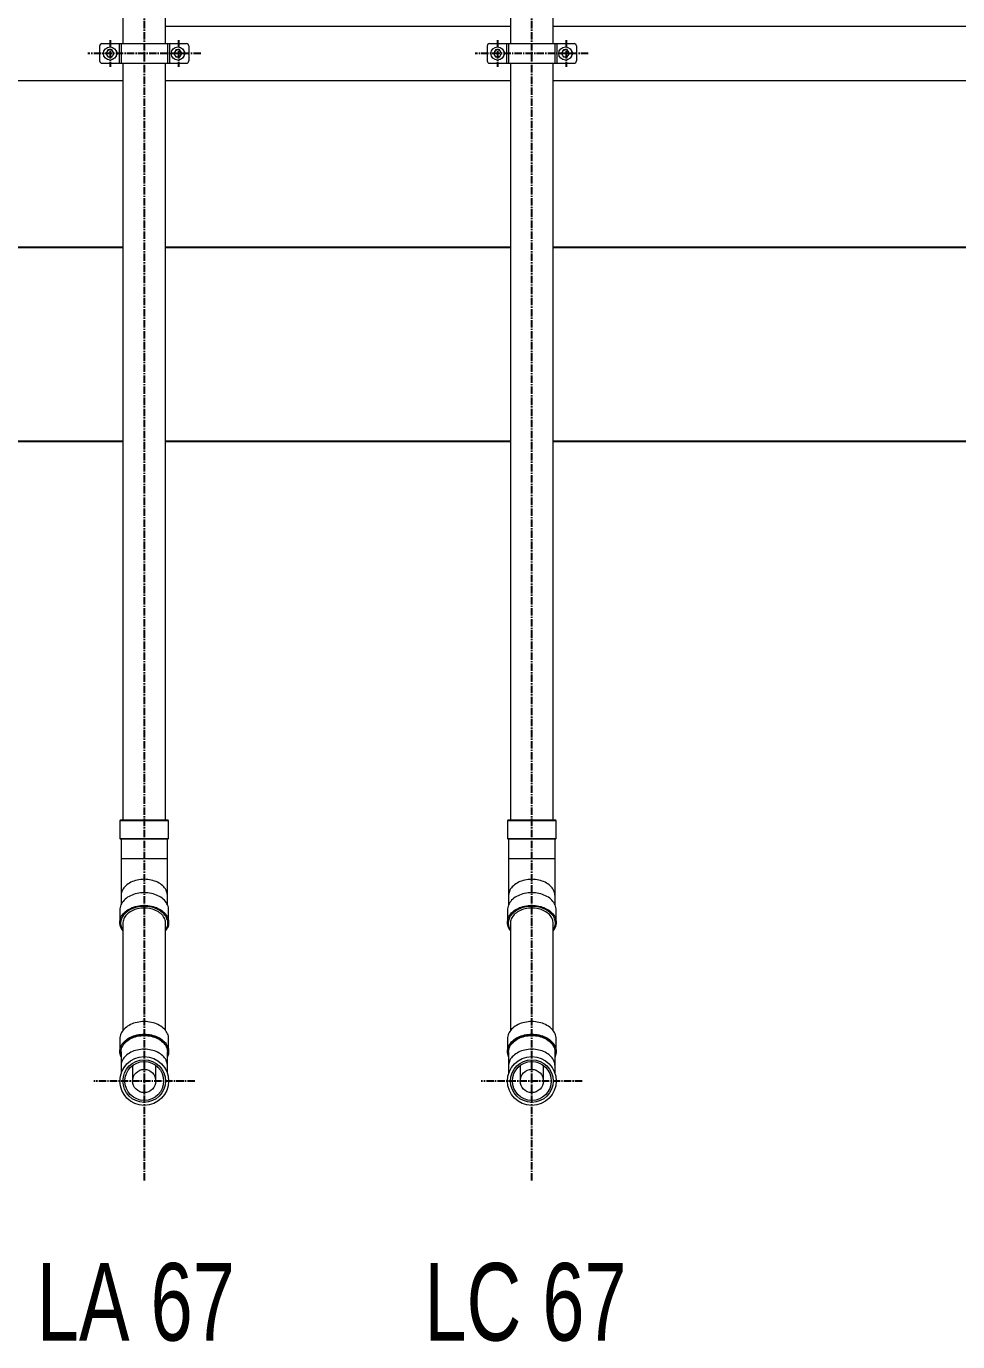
# Model space of a CAD drawing. Header units: millimetres. Extents: x 1587714 to 3094800, y -694377 to -413614.
# Drawn here: x 2026697 to 2029101, y -561553 to -558160 of the extents above; entities that cross this region are included whole.
import ezdxf

# ---------------------------------------------------------------- set-up
doc = ezdxf.new("R2010")
doc.units = ezdxf.units.MM
doc.linetypes.add('CENTER2', pattern=[28.575, 19.05, -3.175, 3.175, -3.175])
for name, color, linetype in [('0_EJES', 1, 'CENTER2'), ('Layer2', 2, 'Continuous'), ('M0_EQUIPOS', 7, 'Continuous'), ('M2_PLBULONES', 2, 'Continuous'), ('Textos catenaria', 7, 'Continuous')]:
    doc.layers.add(name, color=color, linetype=linetype)
doc.styles.add('ROMANS', font='arial.ttf', dxfattribs={"width": 0.7})

msp = doc.modelspace()

# ---------------------------------------------------------------- linework, layer by layer
at = {"color": 6, "linetype": 'Continuous', "ltscale": 0.05}
for p, q in [((2025292.082, -558729.8222), (2026947.0822, -558729.8222)), ((2027056.6802, -558729.8222), (2027946.6801, -558729.8222)), ((2028056.6802, -558729.8222), (2030026.6801, -558729.8222))]:
    msp.add_line(p, q, dxfattribs=at)
at = {"layer": '0_EJES'}
for p, q in [((2027002.082, -561136.8825), (2027002.082, -551102.9118)), ((2028002.082, -561136.8825), (2028002.082, -551102.9118)), ((2026913.3541, -558195.4299), (2026913.3541, -558264.2143)), ((2027090.0061, -558195.4299), (2027090.0061, -558264.2143)), ((2027913.3541, -558195.4299), (2027913.3541, -558264.2143)), ((2028090.0061, -558195.4299), (2028090.0061, -558264.2143)), ((2027147.4554, -558229.8221), (2026855.9049, -558229.8221)), ((2028147.4554, -558229.8221), (2027855.9049, -558229.8221)), ((2027132.0734, -560880.2283), (2026871.2868, -560880.2283)), ((2028132.0734, -560880.2283), (2027871.2868, -560880.2283))]:
    msp.add_line(p, q, dxfattribs=at)
at = {"layer": 'Layer2', "color": 3, "linetype": 'Continuous'}
for p, q in [((2025292.082, -559229.8222), (2026947.0822, -559229.8222)), ((2027056.6802, -559229.8222), (2027946.6801, -559229.8222)), ((2028056.6802, -559229.8222), (2030026.6801, -559229.8222))]:
    msp.add_line(p, q, dxfattribs=at)
at = {"layer": 'M0_EQUIPOS', "color": 7, "linetype": 'Continuous', "lineweight": 15}
for p, q in [((2026946.6801, -556255.2222), (2026946.6801, -558204.4223)), ((2027056.6802, -558204.4223), (2027056.6802, -556255.2222)), ((2027946.6801, -556255.2222), (2027946.6801, -558204.4223)), ((2028056.6802, -558204.4223), (2028056.6802, -556255.2222)), ((2026946.6801, -558255.2222), (2026946.6801, -560206.8223)), ((2027056.6802, -560206.8223), (2027056.6802, -558255.2222)), ((2027946.6801, -558255.2222), (2027946.6801, -560206.8223)), ((2028056.6802, -560206.8223), (2028056.6802, -558255.2222)), ((2026940.7801, -560206.8223), (2026938.7803, -560208.8221)), ((2026938.7803, -560208.8221), (2026938.7803, -560254.8221)), ((2027001.6799, -560208.8221), (2026938.7803, -560208.8221)), ((2026940.7801, -560206.8223), (2027001.6799, -560206.8223)), ((2027001.6799, -560206.8223), (2027062.5801, -560206.8223)), ((2027064.5799, -560208.8221), (2027001.6799, -560208.8221)), ((2027064.5799, -560208.8221), (2027062.5801, -560206.8223)), ((2027064.5799, -560254.8221), (2027064.5799, -560208.8221)), ((2027940.7801, -560206.8223), (2027938.7803, -560208.8221)), ((2028001.6799, -560208.8221), (2027938.7803, -560208.8221)), ((2027938.7803, -560208.8221), (2027938.7803, -560254.8221)), ((2027940.7801, -560206.8223), (2028001.6799, -560206.8223)), ((2028001.6799, -560206.8223), (2028062.5801, -560206.8223)), ((2028064.5799, -560208.8221), (2028001.6799, -560208.8221)), ((2028064.5799, -560208.8221), (2028062.5801, -560206.8223)), ((2028064.5799, -560254.8221), (2028064.5799, -560208.8221)), ((2026938.7803, -560254.8221), (2026940.7801, -560256.822)), ((2026938.7803, -560254.8221), (2027064.5799, -560254.8221)), ((2027062.5801, -560256.822), (2026940.7801, -560256.822)), ((2026941.7801, -560256.822), (2026941.7801, -560306.8222)), ((2027061.5802, -560306.8222), (2027061.5802, -560256.822)), ((2027062.5801, -560256.822), (2027064.5799, -560254.8221)), ((2027938.7803, -560254.8221), (2028064.5799, -560254.8221)), ((2027938.7803, -560254.8221), (2027940.7801, -560256.822)), ((2028062.5801, -560256.822), (2027940.7801, -560256.822)), ((2027941.7801, -560256.822), (2027941.7801, -560306.8222)), ((2028061.5802, -560306.8222), (2028061.5802, -560256.822)), ((2028062.5801, -560256.822), (2028064.5799, -560254.8221)), ((2026941.7801, -560306.8222), (2026941.7801, -560402.2816)), ((2027001.6799, -560306.8222), (2026941.7801, -560306.8222)), ((2027061.5802, -560306.8222), (2027001.6799, -560306.8222)), ((2027061.5802, -560402.2816), (2027061.5802, -560306.8222)), ((2028001.6799, -560306.8222), (2027941.7801, -560306.8222)), ((2027941.7801, -560306.8222), (2027941.7801, -560402.2816)), ((2028061.5802, -560306.8222), (2028001.6799, -560306.8222)), ((2028061.5802, -560402.2816), (2028061.5802, -560306.8222)), ((2026941.7801, -560402.2816), (2026941.7801, -560425.4793)), ((2027061.5802, -560425.4793), (2027061.5802, -560402.2816)), ((2027941.7801, -560402.2816), (2027941.7801, -560425.4793)), ((2028061.5802, -560425.4793), (2028061.5802, -560402.2816)), ((2026938.7803, -560439.051), (2026938.7803, -560471.578)), ((2027064.5799, -560471.578), (2027064.5799, -560439.051)), ((2027938.7803, -560439.051), (2027938.7803, -560471.578)), ((2028064.5799, -560471.578), (2028064.5799, -560439.051)), ((2026946.6801, -560472.9923), (2026946.6801, -560749.811)), ((2027056.6802, -560749.811), (2027056.6802, -560472.9923)), ((2027946.6801, -560472.9923), (2027946.6801, -560749.811)), ((2028056.6802, -560749.811), (2028056.6802, -560472.9923)), ((2026938.7803, -560771.3913), (2026938.7803, -560803.9182)), ((2027064.5799, -560803.9182), (2027064.5799, -560771.3913)), ((2027938.7803, -560771.3913), (2027938.7803, -560803.9182)), ((2028064.5799, -560803.9182), (2028064.5799, -560771.3913)), ((2026941.7801, -560805.3325), (2026941.7801, -560840.6876)), ((2027061.5802, -560840.6876), (2027061.5802, -560805.3325)), ((2027941.7801, -560805.3325), (2027941.7801, -560840.6876)), ((2028061.5802, -560840.6876), (2028061.5802, -560805.3325)), ((2026941.7801, -560840.6876), (2026941.7801, -560861.0347)), ((2027061.5802, -560861.0347), (2027061.5802, -560840.6876)), ((2027941.7801, -560840.6876), (2027941.7801, -560861.0347)), ((2028061.5802, -560861.0347), (2028061.5802, -560840.6876))]:
    msp.add_line(p, q, dxfattribs=at)
at = {"layer": 'M0_EQUIPOS', "linetype": 'Continuous', "lineweight": 15}
for p, q in [((2027056.6802, -558159.8224), (2027947.9078, -558159.8224)), ((2028057.9079, -558159.8224), (2030026.6801, -558159.8224)), ((2026886.6801, -558210.4221), (2026886.6801, -558249.2221)), ((2026892.6802, -558204.4221), (2026936.6803, -558204.4221)), ((2026936.6803, -558204.4221), (2026941.9203, -558204.4221)), ((2026936.6803, -558204.4221), (2026936.6803, -558255.2222)), ((2026941.9203, -558204.4221), (2027061.44, -558204.4221)), ((2026941.9203, -558204.4221), (2026941.9203, -558255.2222)), ((2027061.44, -558204.4221), (2027066.6799, -558204.4221)), ((2027061.44, -558204.4221), (2027061.44, -558255.2222)), ((2027066.6799, -558204.4221), (2027110.6801, -558204.4221)), ((2027066.6799, -558204.4221), (2027066.6799, -558255.2222)), ((2027116.6801, -558210.4221), (2027116.6801, -558249.2221)), ((2027886.6801, -558210.4221), (2027886.6801, -558249.2221)), ((2027892.6802, -558204.4221), (2027936.6803, -558204.4221)), ((2027936.6803, -558204.4221), (2027936.6803, -558255.2222)), ((2027936.6803, -558204.4221), (2027941.9203, -558204.4221)), ((2027941.9203, -558204.4221), (2027941.9203, -558255.2222)), ((2027941.9203, -558204.4221), (2028061.44, -558204.4221)), ((2028061.44, -558204.4221), (2028061.44, -558255.2222)), ((2028061.44, -558204.4221), (2028066.6799, -558204.4221)), ((2028066.6799, -558204.4221), (2028066.6799, -558255.2222)), ((2028066.6799, -558204.4221), (2028110.6801, -558204.4221)), ((2028116.6801, -558210.4221), (2028116.6801, -558249.2221)), ((2026892.6802, -558255.2222), (2026936.6803, -558255.2222)), ((2026936.6803, -558255.2222), (2026941.9203, -558255.2222)), ((2026941.9203, -558255.2222), (2027061.44, -558255.2222)), ((2027061.44, -558255.2222), (2027066.6799, -558255.2222)), ((2027066.6799, -558255.2222), (2027110.6801, -558255.2222)), ((2027892.6802, -558255.2222), (2027936.6803, -558255.2222)), ((2027936.6803, -558255.2222), (2027941.9203, -558255.2222)), ((2027941.9203, -558255.2222), (2028061.44, -558255.2222)), ((2028061.44, -558255.2222), (2028066.6799, -558255.2222)), ((2028066.6799, -558255.2222), (2028110.6801, -558255.2222)), ((2024922.0821, -558299.822), (2026947.0822, -558299.822)), ((2027056.6802, -558299.8223), (2027947.9078, -558299.8223)), ((2028057.9079, -558299.8223), (2030026.6801, -558299.8223)), ((2026971.6801, -560840.6914), (2026971.6921, -560840.0944)), ((2026971.6801, -560840.1035), (2026971.6801, -560840.6914)), ((2027031.6682, -560840.0944), (2027031.6801, -560840.6914)), ((2027031.6801, -560840.6914), (2027031.6801, -560840.1035)), ((2027971.6801, -560840.6914), (2027971.6921, -560840.0944)), ((2027971.6801, -560840.1035), (2027971.6801, -560840.6914)), ((2028031.6682, -560840.0944), (2028031.6801, -560840.6914)), ((2028031.6801, -560840.6914), (2028031.6801, -560840.1035))]:
    msp.add_line(p, q, dxfattribs=at)
at = {"layer": 'M0_EQUIPOS', "color": 180, "linetype": 'Continuous', "lineweight": 15}
for p, q in [((2026971.6801, -560840.6914), (2026971.6801, -560880.2322)), ((2027031.6801, -560880.2322), (2027031.6801, -560840.6914)), ((2027971.6801, -560840.6914), (2027971.6801, -560880.2322)), ((2028031.6801, -560880.2322), (2028031.6801, -560840.6914))]:
    msp.add_line(p, q, dxfattribs=at)
at = {"layer": 'M0_EQUIPOS', "color": 7, "linetype": 'Continuous', "lineweight": 15, "flags": 128}
for points in [[(2027001.6799, -560359.9256), (2026997.0946, -560360.0501), (2026992.5365, -560360.422), (2026988.0318, -560361.04), (2026983.6073, -560361.8997), (2026979.2886, -560362.9964), (2026975.1015, -560364.324), (2026971.0703, -560365.8737), (2026967.2184, -560367.6375), (2026963.5691, -560369.6045), (2026960.1435, -560371.7636), (2026956.9616, -560374.101), (2026954.0419, -560376.6044), (2026951.4022, -560379.2585), (2026949.0571, -560382.0475), (2026947.021, -560384.9553), (2026945.3058, -560387.9646), (2026943.9215, -560391.0578), (2026942.8758, -560394.2174), (2026942.1754, -560397.4241), (2026941.8239, -560400.6594), (2026941.7801, -560402.2816)], [(2027061.5802, -560402.2816), (2027061.5363, -560400.6594), (2027061.1849, -560397.4241), (2027060.4844, -560394.2174), (2027059.4387, -560391.0578), (2027058.0544, -560387.9646), (2027056.3392, -560384.9553), (2027054.3032, -560382.0475), (2027051.9581, -560379.2585), (2027049.3183, -560376.6044), (2027046.3986, -560374.101), (2027043.2167, -560371.7636), (2027039.7911, -560369.6045), (2027036.1419, -560367.6375), (2027032.29, -560365.8737), (2027028.2588, -560364.324), (2027024.0717, -560362.9964), (2027019.753, -560361.8997), (2027015.3284, -560361.04), (2027010.8237, -560360.422), (2027006.2656, -560360.0501), (2027001.6799, -560359.9256)], [(2028001.6799, -560359.9256), (2027997.0946, -560360.0501), (2027992.5365, -560360.422), (2027988.0318, -560361.04), (2027983.6073, -560361.8997), (2027979.2886, -560362.9964), (2027975.1015, -560364.324), (2027971.0703, -560365.8737), (2027967.2184, -560367.6375), (2027963.5691, -560369.6045), (2027960.1435, -560371.7636), (2027956.9616, -560374.101), (2027954.0419, -560376.6044), (2027951.4022, -560379.2585), (2027949.0571, -560382.0475), (2027947.021, -560384.9553), (2027945.3058, -560387.9646), (2027943.9215, -560391.0578), (2027942.8758, -560394.2174), (2027942.1754, -560397.4241), (2027941.8239, -560400.6594), (2027941.7801, -560402.2816)], [(2028061.5802, -560402.2816), (2028061.5363, -560400.6594), (2028061.1849, -560397.4241), (2028060.4844, -560394.2174), (2028059.4387, -560391.0578), (2028058.0544, -560387.9646), (2028056.3392, -560384.9553), (2028054.3032, -560382.0475), (2028051.9581, -560379.2585), (2028049.3183, -560376.6044), (2028046.3986, -560374.101), (2028043.2167, -560371.7636), (2028039.7911, -560369.6045), (2028036.1419, -560367.6375), (2028032.29, -560365.8737), (2028028.2588, -560364.324), (2028024.0717, -560362.9964), (2028019.753, -560361.8997), (2028015.3284, -560361.04), (2028010.8237, -560360.422), (2028006.2656, -560360.0501), (2028001.6799, -560359.9256)], [(2027001.6799, -560394.574), (2026996.9797, -560394.6985), (2026992.3053, -560395.0709), (2026987.6838, -560395.6894), (2026983.14, -560396.55), (2026978.7001, -560397.6487), (2026974.3886, -560398.9786), (2026970.2301, -560400.5331), (2026966.2471, -560402.3026), (2026962.4624, -560404.2777), (2026958.8971, -560406.4473), (2026955.5712, -560408.799), (2026952.5027, -560411.3201), (2026949.7099, -560413.9961), (2026947.207, -560416.8128), (2026945.0092, -560419.7534), (2026943.1281, -560422.8018), (2026941.5746, -560425.9413), (2026940.3572, -560429.1543), (2026939.4827, -560432.422), (2026938.9558, -560435.7275), (2026938.7803, -560439.051)], [(2027064.5799, -560439.051), (2027064.404, -560435.7275), (2027063.8776, -560432.422), (2027063.003, -560429.1543), (2027061.7857, -560425.9413), (2027060.2321, -560422.8018), (2027058.351, -560419.7534), (2027056.1533, -560416.8128), (2027053.6504, -560413.9961), (2027050.8575, -560411.3201), (2027047.7891, -560408.799), (2027044.4631, -560406.4473), (2027040.8978, -560404.2777), (2027037.1132, -560402.3026), (2027033.1302, -560400.5331), (2027028.9712, -560398.9786), (2027024.6601, -560397.6487), (2027020.2203, -560396.55), (2027015.6765, -560395.6894), (2027011.055, -560395.0709), (2027006.3805, -560394.6985), (2027001.6799, -560394.574)], [(2028001.6799, -560394.574), (2027996.9797, -560394.6985), (2027992.3053, -560395.0709), (2027987.6838, -560395.6894), (2027983.14, -560396.55), (2027978.7001, -560397.6487), (2027974.3886, -560398.9786), (2027970.2301, -560400.5331), (2027966.2471, -560402.3026), (2027962.4624, -560404.2777), (2027958.8971, -560406.4473), (2027955.5712, -560408.799), (2027952.5027, -560411.3201), (2027949.7099, -560413.9961), (2027947.207, -560416.8128), (2027945.0092, -560419.7534), (2027943.1281, -560422.8018), (2027941.5746, -560425.9413), (2027940.3572, -560429.1543), (2027939.4827, -560432.422), (2027938.9558, -560435.7275), (2027938.7803, -560439.051)], [(2028064.5799, -560439.051), (2028064.404, -560435.7275), (2028063.8776, -560432.422), (2028063.003, -560429.1543), (2028061.7857, -560425.9413), (2028060.2321, -560422.8018), (2028058.351, -560419.7534), (2028056.1533, -560416.8128), (2028053.6504, -560413.9961), (2028050.8575, -560411.3201), (2028047.7891, -560408.799), (2028044.4631, -560406.4473), (2028040.8978, -560404.2777), (2028037.1132, -560402.3026), (2028033.1302, -560400.5331), (2028028.9712, -560398.9786), (2028024.6601, -560397.6487), (2028020.2203, -560396.55), (2028015.6765, -560395.6894), (2028011.055, -560395.0709), (2028006.3805, -560394.6985), (2028001.6799, -560394.574)], [(2026946.6801, -560493.1582), (2026945.0092, -560490.8761), (2026943.1281, -560487.8272), (2026941.5746, -560484.6877), (2026940.3572, -560481.4752), (2026939.4827, -560478.207), (2026938.9558, -560474.9015), (2026938.7803, -560471.578), (2026938.9558, -560468.2544), (2026939.4827, -560464.949), (2026940.3572, -560461.6808), (2026941.5746, -560458.4683), (2026943.1281, -560455.3288), (2026945.0092, -560452.2804), (2026947.207, -560449.3397), (2026949.7099, -560446.5231), (2026952.5027, -560443.847), (2026955.5712, -560441.326), (2026958.8971, -560438.9742), (2026962.4624, -560436.8046), (2026966.2471, -560434.8296), (2026970.2301, -560433.0596), (2026974.3886, -560431.5055), (2026978.7001, -560430.1756), (2026983.14, -560429.077), (2026987.6838, -560428.2163), (2026992.3053, -560427.5979), (2026996.9797, -560427.2255), (2027001.6799, -560427.101)], [(2027001.6799, -560429.9296), (2026997.0183, -560430.056), (2026992.3839, -560430.4341), (2026987.8039, -560431.0621), (2026983.3054, -560431.9361), (2026978.9147, -560433.0515), (2026974.6575, -560434.4009), (2026970.5591, -560435.9768), (2026966.6433, -560437.7698), (2026962.933, -560439.7696), (2026959.4502, -560441.9645), (2026956.2149, -560444.3415), (2026953.2466, -560446.8864), (2026950.5629, -560449.5848), (2026948.1788, -560452.4201), (2026946.1088, -560455.3765), (2026944.3645, -560458.4364), (2026942.9569, -560461.5816), (2026941.894, -560464.7935), (2026941.1821, -560468.0537), (2026940.825, -560471.3429), (2026940.825, -560474.6417), (2026941.1821, -560477.9309), (2026941.894, -560481.191), (2026942.9569, -560484.403), (2026944.3645, -560487.5482), (2026946.1088, -560490.6081), (2026946.6801, -560491.4831)], [(2027001.6799, -560434.1014), (2026997.2544, -560434.2273), (2026992.8574, -560434.605), (2026988.5177, -560435.2316), (2026984.2634, -560436.1027), (2026980.1221, -560437.2133), (2026976.1205, -560438.5561), (2026972.2843, -560440.122), (2026968.6394, -560441.9011), (2026965.2085, -560443.8819), (2026962.0142, -560446.0515), (2026959.0769, -560448.3961), (2026956.4161, -560450.8995), (2026954.0486, -560453.5469), (2026951.9901, -560456.3202), (2026950.2544, -560459.2012), (2026948.8516, -560462.1719), (2026947.7916, -560465.2132), (2026947.0811, -560468.3045), (2026946.7249, -560471.4264), (2026946.6801, -560472.9923)], [(2027001.6799, -560427.101), (2027006.3805, -560427.2255), (2027011.055, -560427.5979), (2027015.6765, -560428.2163), (2027020.2203, -560429.077), (2027024.6601, -560430.1756), (2027028.9712, -560431.5055), (2027033.1302, -560433.0596), (2027037.1132, -560434.8296), (2027040.8978, -560436.8046), (2027044.4631, -560438.9742), (2027047.7891, -560441.326), (2027050.8575, -560443.847), (2027053.6504, -560446.5231), (2027056.1533, -560449.3397), (2027058.351, -560452.2804), (2027060.2321, -560455.3288), (2027061.7857, -560458.4683), (2027063.003, -560461.6808), (2027063.8776, -560464.949), (2027064.404, -560468.2544), (2027064.5799, -560471.578), (2027064.404, -560474.9015), (2027063.8776, -560478.207), (2027063.003, -560481.4752), (2027061.7857, -560484.6877), (2027060.2321, -560487.8272), (2027058.351, -560490.8761), (2027056.6802, -560493.1582)], [(2027056.6802, -560491.4831), (2027057.2514, -560490.6081), (2027058.9957, -560487.5482), (2027060.4033, -560484.403), (2027061.4662, -560481.191), (2027062.1781, -560477.9309), (2027062.5353, -560474.6417), (2027062.5353, -560471.3429), (2027062.1781, -560468.0537), (2027061.4662, -560464.7935), (2027060.4033, -560461.5816), (2027058.9957, -560458.4364), (2027057.2514, -560455.3765), (2027055.1815, -560452.4201), (2027052.7973, -560449.5848), (2027050.1137, -560446.8864), (2027047.1453, -560444.3415), (2027043.91, -560441.9645), (2027040.4272, -560439.7696), (2027036.7169, -560437.7698), (2027032.8011, -560435.9768), (2027028.7027, -560434.4009), (2027024.4455, -560433.0515), (2027020.0548, -560431.9361), (2027015.5563, -560431.0621), (2027010.9763, -560430.4341), (2027006.3419, -560430.056), (2027001.6799, -560429.9296)], [(2027056.6802, -560472.9923), (2027056.6354, -560471.4264), (2027056.2792, -560468.3045), (2027055.5687, -560465.2132), (2027054.5087, -560462.1719), (2027053.1058, -560459.2012), (2027051.3696, -560456.3202), (2027049.3116, -560453.5469), (2027046.9441, -560450.8995), (2027044.2834, -560448.3961), (2027041.3461, -560446.0515), (2027038.1517, -560443.8819), (2027034.7209, -560441.9011), (2027031.0759, -560440.122), (2027027.2398, -560438.5561), (2027023.2382, -560437.2133), (2027019.0968, -560436.1027), (2027014.8425, -560435.2316), (2027010.5028, -560434.605), (2027006.1059, -560434.2273), (2027001.6799, -560434.1014)], [(2027946.6801, -560493.1582), (2027945.0092, -560490.8761), (2027943.1281, -560487.8272), (2027941.5746, -560484.6877), (2027940.3572, -560481.4752), (2027939.4827, -560478.207), (2027938.9558, -560474.9015), (2027938.7803, -560471.578), (2027938.9558, -560468.2544), (2027939.4827, -560464.949), (2027940.3572, -560461.6808), (2027941.5746, -560458.4683), (2027943.1281, -560455.3288), (2027945.0092, -560452.2804), (2027947.207, -560449.3397), (2027949.7099, -560446.5231), (2027952.5027, -560443.847), (2027955.5712, -560441.326), (2027958.8971, -560438.9742), (2027962.4624, -560436.8046), (2027966.2471, -560434.8296), (2027970.2301, -560433.0596), (2027974.3886, -560431.5055), (2027978.7001, -560430.1756), (2027983.14, -560429.077), (2027987.6838, -560428.2163), (2027992.3053, -560427.5979), (2027996.9797, -560427.2255), (2028001.6799, -560427.101)], [(2028001.6799, -560429.9296), (2027997.0183, -560430.056), (2027992.3839, -560430.4341), (2027987.8039, -560431.0621), (2027983.3054, -560431.9361), (2027978.9147, -560433.0515), (2027974.6575, -560434.4009), (2027970.5591, -560435.9768), (2027966.6433, -560437.7698), (2027962.933, -560439.7696), (2027959.4502, -560441.9645), (2027956.2149, -560444.3415), (2027953.2466, -560446.8864), (2027950.5629, -560449.5848), (2027948.1788, -560452.4201), (2027946.1088, -560455.3765), (2027944.3645, -560458.4364), (2027942.9569, -560461.5816), (2027941.894, -560464.7935), (2027941.1821, -560468.0537), (2027940.825, -560471.3429), (2027940.825, -560474.6417), (2027941.1821, -560477.9309), (2027941.894, -560481.191), (2027942.9569, -560484.403), (2027944.3645, -560487.5482), (2027946.1088, -560490.6081), (2027946.6801, -560491.4831)], [(2028001.6799, -560434.1014), (2027997.2544, -560434.2273), (2027992.8574, -560434.605), (2027988.5177, -560435.2316), (2027984.2634, -560436.1027), (2027980.1221, -560437.2133), (2027976.1205, -560438.5561), (2027972.2843, -560440.122), (2027968.6394, -560441.9011), (2027965.2085, -560443.8819), (2027962.0142, -560446.0515), (2027959.0769, -560448.3961), (2027956.4161, -560450.8995), (2027954.0486, -560453.5469), (2027951.9901, -560456.3202), (2027950.2544, -560459.2012), (2027948.8516, -560462.1719), (2027947.7916, -560465.2132), (2027947.0811, -560468.3045), (2027946.7249, -560471.4264), (2027946.6801, -560472.9923)], [(2028001.6799, -560427.101), (2028006.3805, -560427.2255), (2028011.055, -560427.5979), (2028015.6765, -560428.2163), (2028020.2203, -560429.077), (2028024.6601, -560430.1756), (2028028.9712, -560431.5055), (2028033.1302, -560433.0596), (2028037.1132, -560434.8296), (2028040.8978, -560436.8046), (2028044.4631, -560438.9742), (2028047.7891, -560441.326), (2028050.8575, -560443.847), (2028053.6504, -560446.5231), (2028056.1533, -560449.3397), (2028058.351, -560452.2804), (2028060.2321, -560455.3288), (2028061.7857, -560458.4683), (2028063.003, -560461.6808), (2028063.8776, -560464.949), (2028064.404, -560468.2544), (2028064.5799, -560471.578), (2028064.404, -560474.9015), (2028063.8776, -560478.207), (2028063.003, -560481.4752), (2028061.7857, -560484.6877), (2028060.2321, -560487.8272), (2028058.351, -560490.8761), (2028056.6802, -560493.1582)], [(2028056.6802, -560491.4831), (2028057.2514, -560490.6081), (2028058.9957, -560487.5482), (2028060.4033, -560484.403), (2028061.4662, -560481.191), (2028062.1781, -560477.9309), (2028062.5353, -560474.6417), (2028062.5353, -560471.3429), (2028062.1781, -560468.0537), (2028061.4662, -560464.7935), (2028060.4033, -560461.5816), (2028058.9957, -560458.4364), (2028057.2514, -560455.3765), (2028055.1815, -560452.4201), (2028052.7973, -560449.5848), (2028050.1137, -560446.8864), (2028047.1453, -560444.3415), (2028043.91, -560441.9645), (2028040.4272, -560439.7696), (2028036.7169, -560437.7698), (2028032.8011, -560435.9768), (2028028.7027, -560434.4009), (2028024.4455, -560433.0515), (2028020.0548, -560431.9361), (2028015.5563, -560431.0621), (2028010.9763, -560430.4341), (2028006.3419, -560430.056), (2028001.6799, -560429.9296)], [(2028056.6802, -560472.9923), (2028056.6354, -560471.4264), (2028056.2792, -560468.3045), (2028055.5687, -560465.2132), (2028054.5087, -560462.1719), (2028053.1058, -560459.2012), (2028051.3696, -560456.3202), (2028049.3116, -560453.5469), (2028046.9441, -560450.8995), (2028044.2834, -560448.3961), (2028041.3461, -560446.0515), (2028038.1517, -560443.8819), (2028034.7209, -560441.9011), (2028031.0759, -560440.122), (2028027.2398, -560438.5561), (2028023.2382, -560437.2133), (2028019.0968, -560436.1027), (2028014.8425, -560435.2316), (2028010.5028, -560434.605), (2028006.1059, -560434.2273), (2028001.6799, -560434.1014)], [(2027001.6799, -560726.9143), (2026996.9797, -560727.0387), (2026992.3053, -560727.4111), (2026987.6838, -560728.0296), (2026983.14, -560728.8903), (2026978.7001, -560729.9889), (2026974.3886, -560731.3188), (2026970.2301, -560732.8728), (2026966.2471, -560734.6428), (2026962.4624, -560736.6179), (2026958.8971, -560738.7875), (2026955.5712, -560741.1393), (2026952.5027, -560743.6603), (2026949.7099, -560746.3363), (2026947.207, -560749.153), (2026945.0092, -560752.0937), (2026943.1281, -560755.1421), (2026941.5746, -560758.2816), (2026940.3572, -560761.494), (2026939.4827, -560764.7623), (2026938.9558, -560768.0677), (2026938.7803, -560771.3913)], [(2027064.5799, -560771.3913), (2027064.404, -560768.0677), (2027063.8776, -560764.7623), (2027063.003, -560761.494), (2027061.7857, -560758.2816), (2027060.2321, -560755.1421), (2027058.351, -560752.0937), (2027056.1533, -560749.153), (2027053.6504, -560746.3363), (2027050.8575, -560743.6603), (2027047.7891, -560741.1393), (2027044.4631, -560738.7875), (2027040.8978, -560736.6179), (2027037.1132, -560734.6428), (2027033.1302, -560732.8728), (2027028.9712, -560731.3188), (2027024.6601, -560729.9889), (2027020.2203, -560728.8903), (2027015.6765, -560728.0296), (2027011.055, -560727.4111), (2027006.3805, -560727.0387), (2027001.6799, -560726.9143)], [(2028001.6799, -560726.9143), (2027996.9797, -560727.0387), (2027992.3053, -560727.4111), (2027987.6838, -560728.0296), (2027983.14, -560728.8903), (2027978.7001, -560729.9889), (2027974.3886, -560731.3188), (2027970.2301, -560732.8728), (2027966.2471, -560734.6428), (2027962.4624, -560736.6179), (2027958.8971, -560738.7875), (2027955.5712, -560741.1393), (2027952.5027, -560743.6603), (2027949.7099, -560746.3363), (2027947.207, -560749.153), (2027945.0092, -560752.0937), (2027943.1281, -560755.1421), (2027941.5746, -560758.2816), (2027940.3572, -560761.494), (2027939.4827, -560764.7623), (2027938.9558, -560768.0677), (2027938.7803, -560771.3913)], [(2028064.5799, -560771.3913), (2028064.404, -560768.0677), (2028063.8776, -560764.7623), (2028063.003, -560761.494), (2028061.7857, -560758.2816), (2028060.2321, -560755.1421), (2028058.351, -560752.0937), (2028056.1533, -560749.153), (2028053.6504, -560746.3363), (2028050.8575, -560743.6603), (2028047.7891, -560741.1393), (2028044.4631, -560738.7875), (2028040.8978, -560736.6179), (2028037.1132, -560734.6428), (2028033.1302, -560732.8728), (2028028.9712, -560731.3188), (2028024.6601, -560729.9889), (2028020.2203, -560728.8903), (2028015.6765, -560728.0296), (2028011.055, -560727.4111), (2028006.3805, -560727.0387), (2028001.6799, -560726.9143)], [(2026941.7801, -560817.4904), (2026941.5746, -560817.0279), (2026940.3572, -560813.8155), (2026939.4827, -560810.5472), (2026938.9558, -560807.2418), (2026938.7803, -560803.9182), (2026938.9558, -560800.5942), (2026939.4827, -560797.2892), (2026940.3572, -560794.021), (2026941.5746, -560790.8085), (2026943.1281, -560787.669), (2026945.0092, -560784.6202), (2026947.207, -560781.6795), (2026949.7099, -560778.8633), (2026952.5027, -560776.1873), (2026955.5712, -560773.6662), (2026958.8971, -560771.314), (2026962.4624, -560769.1449), (2026966.2471, -560767.1693), (2026970.2301, -560765.3998), (2026974.3886, -560763.8458), (2026978.7001, -560762.5159), (2026983.14, -560761.4173), (2026987.6838, -560760.5561), (2026992.3053, -560759.9381), (2026996.9797, -560759.5657), (2027001.6799, -560759.4412), (2027006.3805, -560759.5657), (2027011.055, -560759.9381), (2027015.6765, -560760.5561), (2027020.2203, -560761.4173), (2027024.6601, -560762.5159), (2027028.9712, -560763.8458), (2027033.1302, -560765.3998), (2027037.1132, -560767.1693), (2027040.8978, -560769.1449), (2027044.4631, -560771.314), (2027047.7891, -560773.6662), (2027050.8575, -560776.1873), (2027053.6504, -560778.8633), (2027056.1533, -560781.6795), (2027058.351, -560784.6202), (2027060.2321, -560787.669), (2027061.7857, -560790.8085), (2027063.003, -560794.021), (2027063.8776, -560797.2892), (2027064.404, -560800.5942), (2027064.5799, -560803.9182), (2027064.404, -560807.2418), (2027063.8776, -560810.5472), (2027063.003, -560813.8155), (2027061.7857, -560817.0279), (2027061.5802, -560817.4904)], [(2027061.5802, -560813.104), (2027062.1781, -560810.2711), (2027062.5353, -560806.9819), (2027062.5353, -560803.6831), (2027062.1781, -560800.3939), (2027061.4662, -560797.1338), (2027060.4033, -560793.9213), (2027058.9957, -560790.7766), (2027057.2514, -560787.7167), (2027055.1815, -560784.7603), (2027052.7973, -560781.9251), (2027050.1137, -560779.2266), (2027047.1453, -560776.6818), (2027043.91, -560774.3047), (2027040.4272, -560772.1099), (2027036.7169, -560770.11), (2027032.8011, -560768.3171), (2027028.7027, -560766.7411), (2027024.4455, -560765.3917), (2027020.0548, -560764.2764), (2027015.5563, -560763.4023), (2027010.9763, -560762.7743), (2027006.3419, -560762.3957), (2027001.6799, -560762.2698), (2026997.0183, -560762.3957), (2026992.3839, -560762.7743), (2026987.8039, -560763.4023), (2026983.3054, -560764.2764), (2026978.9147, -560765.3917), (2026974.6575, -560766.7411), (2026970.5591, -560768.3171), (2026966.6433, -560770.11), (2026962.933, -560772.1099), (2026959.4502, -560774.3047), (2026956.2149, -560776.6818), (2026953.2466, -560779.2266), (2026950.5629, -560781.9251), (2026948.1788, -560784.7603), (2026946.1088, -560787.7167), (2026944.3645, -560790.7766), (2026942.9569, -560793.9213), (2026941.894, -560797.1338), (2026941.1821, -560800.3939), (2026940.825, -560803.6831), (2026940.825, -560806.9819), (2026941.1821, -560810.2711), (2026941.7801, -560813.104)], [(2026941.7801, -560805.3325), (2026941.8239, -560803.7098), (2026942.1754, -560800.475), (2026942.8758, -560797.2683), (2026943.9215, -560794.1087), (2026945.3058, -560791.0155), (2026947.021, -560788.0062), (2026949.0571, -560785.0984), (2026951.4022, -560782.3094), (2026954.0419, -560779.6553), (2026956.9616, -560777.1519), (2026960.1435, -560774.814), (2026963.5691, -560772.6554), (2026967.2184, -560770.6884), (2026971.0703, -560768.9246), (2026975.1015, -560767.3749), (2026979.2886, -560766.0473), (2026983.6073, -560764.9506), (2026988.0318, -560764.0909), (2026992.5365, -560763.4729), (2026997.0946, -560763.101), (2027001.6799, -560762.9765), (2027006.2656, -560763.101), (2027010.8237, -560763.4729), (2027015.3284, -560764.0909), (2027019.753, -560764.9506), (2027024.0717, -560766.0473), (2027028.2588, -560767.3749), (2027032.29, -560768.9246), (2027036.1419, -560770.6884), (2027039.7911, -560772.6554), (2027043.2167, -560774.814), (2027046.3986, -560777.1519), (2027049.3183, -560779.6553), (2027051.9581, -560782.3094), (2027054.3032, -560785.0984), (2027056.3392, -560788.0062), (2027058.0544, -560791.0155), (2027059.4387, -560794.1087), (2027060.4844, -560797.2683), (2027061.1849, -560800.475), (2027061.5363, -560803.7098), (2027061.5802, -560805.3325)], [(2027941.7801, -560817.4904), (2027941.5746, -560817.0279), (2027940.3572, -560813.8155), (2027939.4827, -560810.5472), (2027938.9558, -560807.2418), (2027938.7803, -560803.9182), (2027938.9558, -560800.5942), (2027939.4827, -560797.2892), (2027940.3572, -560794.021), (2027941.5746, -560790.8085), (2027943.1281, -560787.669), (2027945.0092, -560784.6202), (2027947.207, -560781.6795), (2027949.7099, -560778.8633), (2027952.5027, -560776.1873), (2027955.5712, -560773.6662), (2027958.8971, -560771.314), (2027962.4624, -560769.1449), (2027966.2471, -560767.1693), (2027970.2301, -560765.3998), (2027974.3886, -560763.8458), (2027978.7001, -560762.5159), (2027983.14, -560761.4173), (2027987.6838, -560760.5561), (2027992.3053, -560759.9381), (2027996.9797, -560759.5657), (2028001.6799, -560759.4412), (2028006.3805, -560759.5657), (2028011.055, -560759.9381), (2028015.6765, -560760.5561), (2028020.2203, -560761.4173), (2028024.6601, -560762.5159), (2028028.9712, -560763.8458), (2028033.1302, -560765.3998), (2028037.1132, -560767.1693), (2028040.8978, -560769.1449), (2028044.4631, -560771.314), (2028047.7891, -560773.6662), (2028050.8575, -560776.1873), (2028053.6504, -560778.8633), (2028056.1533, -560781.6795), (2028058.351, -560784.6202), (2028060.2321, -560787.669), (2028061.7857, -560790.8085), (2028063.003, -560794.021), (2028063.8776, -560797.2892), (2028064.404, -560800.5942), (2028064.5799, -560803.9182), (2028064.404, -560807.2418), (2028063.8776, -560810.5472), (2028063.003, -560813.8155), (2028061.7857, -560817.0279), (2028061.5802, -560817.4904)], [(2028061.5802, -560813.104), (2028062.1781, -560810.2711), (2028062.5353, -560806.9819), (2028062.5353, -560803.6831), (2028062.1781, -560800.3939), (2028061.4662, -560797.1338), (2028060.4033, -560793.9213), (2028058.9957, -560790.7766), (2028057.2514, -560787.7167), (2028055.1815, -560784.7603), (2028052.7973, -560781.9251), (2028050.1137, -560779.2266), (2028047.1453, -560776.6818), (2028043.91, -560774.3047), (2028040.4272, -560772.1099), (2028036.7169, -560770.11), (2028032.8011, -560768.3171), (2028028.7027, -560766.7411), (2028024.4455, -560765.3917), (2028020.0548, -560764.2764), (2028015.5563, -560763.4023), (2028010.9763, -560762.7743), (2028006.3419, -560762.3957), (2028001.6799, -560762.2698), (2027997.0183, -560762.3957), (2027992.3839, -560762.7743), (2027987.8039, -560763.4023), (2027983.3054, -560764.2764), (2027978.9147, -560765.3917), (2027974.6575, -560766.7411), (2027970.5591, -560768.3171), (2027966.6433, -560770.11), (2027962.933, -560772.1099), (2027959.4502, -560774.3047), (2027956.2149, -560776.6818), (2027953.2466, -560779.2266), (2027950.5629, -560781.9251), (2027948.1788, -560784.7603), (2027946.1088, -560787.7167), (2027944.3645, -560790.7766), (2027942.9569, -560793.9213), (2027941.894, -560797.1338), (2027941.1821, -560800.3939), (2027940.825, -560803.6831), (2027940.825, -560806.9819), (2027941.1821, -560810.2711), (2027941.7801, -560813.104)], [(2027941.7801, -560805.3325), (2027941.8239, -560803.7098), (2027942.1754, -560800.475), (2027942.8758, -560797.2683), (2027943.9215, -560794.1087), (2027945.3058, -560791.0155), (2027947.021, -560788.0062), (2027949.0571, -560785.0984), (2027951.4022, -560782.3094), (2027954.0419, -560779.6553), (2027956.9616, -560777.1519), (2027960.1435, -560774.814), (2027963.5691, -560772.6554), (2027967.2184, -560770.6884), (2027971.0703, -560768.9246), (2027975.1015, -560767.3749), (2027979.2886, -560766.0473), (2027983.6073, -560764.9506), (2027988.0318, -560764.0909), (2027992.5365, -560763.4729), (2027997.0946, -560763.101), (2028001.6799, -560762.9765), (2028006.2656, -560763.101), (2028010.8237, -560763.4729), (2028015.3284, -560764.0909), (2028019.753, -560764.9506), (2028024.0717, -560766.0473), (2028028.2588, -560767.3749), (2028032.29, -560768.9246), (2028036.1419, -560770.6884), (2028039.7911, -560772.6554), (2028043.2167, -560774.814), (2028046.3986, -560777.1519), (2028049.3183, -560779.6553), (2028051.9581, -560782.3094), (2028054.3032, -560785.0984), (2028056.3392, -560788.0062), (2028058.0544, -560791.0155), (2028059.4387, -560794.1087), (2028060.4844, -560797.2683), (2028061.1849, -560800.475), (2028061.5363, -560803.7098), (2028061.5802, -560805.3325)], [(2027001.6799, -560798.3321), (2026997.0946, -560798.4565), (2026992.5365, -560798.8285), (2026988.0318, -560799.446), (2026983.6073, -560800.3062), (2026979.2886, -560801.4029), (2026975.1015, -560802.7299), (2026971.0703, -560804.2801), (2026967.2184, -560806.044), (2026963.5691, -560808.0109), (2026960.1435, -560810.1696), (2026956.9616, -560812.5075), (2026954.0419, -560815.0104), (2026951.4022, -560817.6645), (2026949.0571, -560820.4535), (2026947.021, -560823.3613), (2026945.3058, -560826.3706), (2026943.9215, -560829.4643), (2026942.8758, -560832.6238), (2026942.1754, -560835.8301), (2026941.8239, -560839.0654), (2026941.7801, -560840.6876)], [(2027061.5802, -560840.6876), (2027061.5363, -560839.0654), (2027061.1849, -560835.8301), (2027060.4844, -560832.6238), (2027059.4387, -560829.4643), (2027058.0544, -560826.3706), (2027056.3392, -560823.3613), (2027054.3032, -560820.4535), (2027051.9581, -560817.6645), (2027049.3183, -560815.0104), (2027046.3986, -560812.5075), (2027043.2167, -560810.1696), (2027039.7911, -560808.0109), (2027036.1419, -560806.044), (2027032.29, -560804.2801), (2027028.2588, -560802.7299), (2027024.0717, -560801.4029), (2027019.753, -560800.3062), (2027015.3284, -560799.446), (2027010.8237, -560798.8285), (2027006.2656, -560798.4565), (2027001.6799, -560798.3321)], [(2028001.6799, -560798.3321), (2027997.0946, -560798.4565), (2027992.5365, -560798.8285), (2027988.0318, -560799.446), (2027983.6073, -560800.3062), (2027979.2886, -560801.4029), (2027975.1015, -560802.7299), (2027971.0703, -560804.2801), (2027967.2184, -560806.044), (2027963.5691, -560808.0109), (2027960.1435, -560810.1696), (2027956.9616, -560812.5075), (2027954.0419, -560815.0104), (2027951.4022, -560817.6645), (2027949.0571, -560820.4535), (2027947.021, -560823.3613), (2027945.3058, -560826.3706), (2027943.9215, -560829.4643), (2027942.8758, -560832.6238), (2027942.1754, -560835.8301), (2027941.8239, -560839.0654), (2027941.7801, -560840.6876)], [(2028061.5802, -560840.6876), (2028061.5363, -560839.0654), (2028061.1849, -560835.8301), (2028060.4844, -560832.6238), (2028059.4387, -560829.4643), (2028058.0544, -560826.3706), (2028056.3392, -560823.3613), (2028054.3032, -560820.4535), (2028051.9581, -560817.6645), (2028049.3183, -560815.0104), (2028046.3986, -560812.5075), (2028043.2167, -560810.1696), (2028039.7911, -560808.0109), (2028036.1419, -560806.044), (2028032.29, -560804.2801), (2028028.2588, -560802.7299), (2028024.0717, -560801.4029), (2028019.753, -560800.3062), (2028015.3284, -560799.446), (2028010.8237, -560798.8285), (2028006.2656, -560798.4565), (2028001.6799, -560798.3321)]]:
    msp.add_lwpolyline(points, dxfattribs=at)
at = {"layer": 'M0_EQUIPOS', "color": 7, "linetype": 'Continuous', "lineweight": 15}
for centre, radius in [((2027001.6801, -560880.2283), 62.9), ((2028001.6801, -560880.2283), 62.9), ((2027001.6801, -560880.2283), 55), ((2027001.6801, -560880.2283), 50.1), ((2028001.6801, -560880.2283), 55), ((2028001.6801, -560880.2283), 50.1)]:
    msp.add_circle(centre, radius, dxfattribs=at)
at = {"layer": 'M0_EQUIPOS', "color": 180, "linetype": 'Continuous', "lineweight": 15}
for centre in [(2027001.6801, -560880.2321), (2028001.6801, -560880.2321)]:
    msp.add_circle(centre, 30, dxfattribs=at)
at = {"layer": 'M0_EQUIPOS', "linetype": 'Continuous', "lineweight": 15}
for centre, radius, start, end in [((2026892.6801, -558210.4221), 6, 90, 180), ((2027110.6801, -558210.4221), 6, 0, 90), ((2027892.6801, -558210.4221), 6, 90, 180), ((2028110.6801, -558210.4221), 6, 0, 90), ((2026925.1801, -558229.8221), 7, 307.2199974, 52.7800032), ((2027100.1801, -558229.8221), 7, 307.2200283, 52.7799726), ((2027925.1801, -558229.8221), 7, 307.2199974, 52.7800032), ((2028100.1801, -558229.8221), 7, 307.2200283, 52.7799726), ((2026892.6801, -558249.2221), 6, 180, 270), ((2027110.6801, -558249.2221), 6, 270, 0), ((2027892.6801, -558249.2221), 6, 180, 270), ((2028110.6801, -558249.2221), 6, 270, 0)]:
    msp.add_arc(centre, radius, start, end, dxfattribs=at)
at = {"layer": 'M2_PLBULONES', "linetype": 'Continuous', "lineweight": 15}
for centre in [(2026913.3541, -558229.8221), (2027088.3541, -558229.8221), (2027913.3541, -558229.8221), (2028088.3541, -558229.8221)]:
    msp.add_circle(centre, 17, dxfattribs=at)
for centre, radius, start, end in [((2026903.1801, -558229.8221), 7, 163.3860543, 196.6139457), ((2026913.3541, -558229.8221), 9, 150, 210), ((2026913.3541, -558229.8221), 9, 90, 150), ((2026913.3541, -558229.8221), 9, 210, 270), ((2026913.3541, -558229.8221), 9, 30, 90), ((2026913.3541, -558229.8221), 9, 270, 330), ((2026913.3541, -558229.8221), 9, 330, 30), ((2027088.3541, -558229.8221), 9, 150, 210), ((2027088.3541, -558229.8221), 9, 90, 150), ((2027088.3541, -558229.8221), 9, 210, 270), ((2027088.3541, -558229.8221), 9, 30, 90), ((2027088.3541, -558229.8221), 9, 270, 330), ((2027088.3541, -558229.8221), 9, 330, 30), ((2027903.1801, -558229.8221), 7, 163.3860543, 196.6139457), ((2027913.3541, -558229.8221), 9, 150, 210), ((2027913.3541, -558229.8221), 9, 90, 150), ((2027913.3541, -558229.8221), 9, 210, 270), ((2027913.3541, -558229.8221), 9, 30, 90), ((2027913.3541, -558229.8221), 9, 270, 330), ((2027913.3541, -558229.8221), 9, 330, 30), ((2028088.3541, -558229.8221), 9, 150, 210), ((2028088.3541, -558229.8221), 9, 90, 150), ((2028088.3541, -558229.8221), 9, 210, 270), ((2028088.3541, -558229.8221), 9, 30, 90), ((2028088.3541, -558229.8221), 9, 270, 330), ((2028088.3541, -558229.8221), 9, 330, 30)]:
    msp.add_arc(centre, radius, start, end, dxfattribs=at)
for points, knots in [([(2026905.56, -558225.3221), (2026904.8533, -558226.5465), (2026903.974, -558228.07), (2026903.1279, -558229.5345), (2026902.9617, -558229.822)], [0, 0, 0, 0, 0.803639373, 1, 1, 1, 1]), ([(2026902.9617, -558229.822), (2026903.3838, -558230.5529), (2026904.2355, -558232.028), (2026905.1159, -558233.5529), (2026905.56, -558234.3222)], [0, 0, 0, 0, 0.495497852, 1, 1, 1, 1]), ([(2026908.1578, -558220.8222), (2026907.4895, -558221.9795), (2026906.6323, -558223.464), (2026905.7536, -558224.9866), (2026905.56, -558225.3221)], [0, 0, 0, 0, 0.779642604, 1, 1, 1, 1]), ([(2026905.56, -558234.3222), (2026905.6215, -558234.4288), (2026906.0875, -558235.2368), (2026906.9674, -558236.7593), (2026907.7586, -558238.1303), (2026908.1578, -558238.8221)], [0, 0, 0, 0, 0.070064419, 0.530800912, 1, 1, 1, 1]), ([(2026913.3539, -558220.8222), (2026913.2309, -558220.8222), (2026912.2982, -558220.8222), (2026910.5396, -558220.8222), (2026908.9565, -558220.8222), (2026908.1578, -558220.8222)], [0, 0, 0, 0, 0.0700079232, 0.5307899473, 1, 1, 1, 1]), ([(2026908.1578, -558238.8221), (2026909.0017, -558238.8221), (2026910.7049, -558238.8221), (2026912.4656, -558238.8221), (2026913.3539, -558238.8221)], [0, 0, 0, 0, 0.495480604, 1, 1, 1, 1]), ([(2026918.5505, -558220.8222), (2026917.7066, -558220.8222), (2026916.0032, -558220.8222), (2026914.2424, -558220.8222), (2026913.3539, -558220.8222)], [0, 0, 0, 0, 0.495435941, 1, 1, 1, 1]), ([(2026913.3539, -558238.8221), (2026913.4771, -558238.8221), (2026914.4098, -558238.8221), (2026916.1685, -558238.8221), (2026917.7516, -558238.8221), (2026918.5505, -558238.8221)], [0, 0, 0, 0, 0.070092155, 0.530743396, 1, 1, 1, 1]), ([(2026921.1483, -558225.3221), (2026921.0868, -558225.2155), (2026920.6208, -558224.4075), (2026919.7409, -558222.8849), (2026918.9497, -558221.5139), (2026918.5505, -558220.8222)], [0, 0, 0, 0, 0.070064419, 0.530800912, 1, 1, 1, 1]), ([(2026918.5505, -558238.8221), (2026918.7165, -558238.5345), (2026919.5619, -558237.0697), (2026920.4414, -558235.5464), (2026921.1483, -558234.3222)], [0, 0, 0, 0, 0.196325462, 1, 1, 1, 1]), ([(2026923.7466, -558229.822), (2026923.3245, -558229.0912), (2026922.4727, -558227.6163), (2026921.5924, -558226.0914), (2026921.1483, -558225.3221)], [0, 0, 0, 0, 0.495478591, 1, 1, 1, 1]), ([(2026921.1483, -558234.3222), (2026921.3421, -558233.9867), (2026922.2215, -558232.4643), (2026923.0784, -558230.9796), (2026923.7466, -558229.822)], [0, 0, 0, 0, 0.220384168, 1, 1, 1, 1]), ([(2027080.5597, -558225.3221), (2027079.8528, -558226.5464), (2027078.9733, -558228.0697), (2027078.1279, -558229.5344), (2027077.9619, -558229.822)], [0, 0, 0, 0, 0.803674538, 1, 1, 1, 1]), ([(2027077.9619, -558229.822), (2027078.3838, -558230.5529), (2027079.2352, -558232.0281), (2027080.1155, -558233.5529), (2027080.5597, -558234.3222)], [0, 0, 0, 0, 0.495475611, 1, 1, 1, 1]), ([(2027083.158, -558220.8222), (2027082.4899, -558221.9796), (2027081.6328, -558223.4643), (2027080.7535, -558224.9866), (2027080.5597, -558225.3221)], [0, 0, 0, 0, 0.779607343, 1, 1, 1, 1]), ([(2027080.5597, -558234.3222), (2027080.6214, -558234.4288), (2027081.0883, -558235.2362), (2027081.9667, -558236.7598), (2027082.7585, -558238.1305), (2027083.158, -558238.8221)], [0, 0, 0, 0, 0.0701065437, 0.5307776383, 1, 1, 1, 1]), ([(2027088.3541, -558220.8222), (2027088.2309, -558220.8222), (2027087.2982, -558220.8222), (2027085.5396, -558220.8222), (2027083.9567, -558220.8222), (2027083.158, -558220.8222)], [0, 0, 0, 0, 0.07009833, 0.53079015, 1, 1, 1, 1]), ([(2027083.158, -558238.8221), (2027084.0019, -558238.8221), (2027085.7051, -558238.8221), (2027087.4658, -558238.8221), (2027088.3541, -558238.8221)], [0, 0, 0, 0, 0.495480604, 1, 1, 1, 1]), ([(2027093.5502, -558220.8222), (2027092.7063, -558220.8222), (2027091.0031, -558220.8222), (2027089.2424, -558220.8222), (2027088.3541, -558220.8222)], [0, 0, 0, 0, 0.495480604, 1, 1, 1, 1]), ([(2027088.3541, -558238.8221), (2027088.4773, -558238.8221), (2027089.41, -558238.8221), (2027091.1686, -558238.8221), (2027092.7515, -558238.8221), (2027093.5502, -558238.8221)], [0, 0, 0, 0, 0.07009833, 0.53079015, 1, 1, 1, 1]), ([(2027096.1485, -558225.3221), (2027096.0868, -558225.2155), (2027095.6199, -558224.4081), (2027094.7415, -558222.8845), (2027093.9497, -558221.5138), (2027093.5502, -558220.8222)], [0, 0, 0, 0, 0.0701065437, 0.5307776383, 1, 1, 1, 1]), ([(2027093.5502, -558238.8221), (2027093.7163, -558238.5345), (2027094.5625, -558237.07), (2027095.4418, -558235.5465), (2027096.1485, -558234.3222)], [0, 0, 0, 0, 0.196360627, 1, 1, 1, 1]), ([(2027098.7463, -558229.822), (2027098.3244, -558229.0912), (2027097.4729, -558227.6162), (2027096.5926, -558226.0914), (2027096.1485, -558225.3221)], [0, 0, 0, 0, 0.495456346, 1, 1, 1, 1]), ([(2027096.1485, -558234.3222), (2027096.3421, -558233.9867), (2027097.2208, -558232.464), (2027098.078, -558230.9795), (2027098.7463, -558229.822)], [0, 0, 0, 0, 0.220348909, 1, 1, 1, 1]), ([(2027905.56, -558225.3221), (2027904.8533, -558226.5465), (2027903.974, -558228.07), (2027903.1279, -558229.5345), (2027902.9617, -558229.822)], [0, 0, 0, 0, 0.803639373, 1, 1, 1, 1]), ([(2027902.9617, -558229.822), (2027903.3838, -558230.5529), (2027904.2355, -558232.028), (2027905.1159, -558233.5529), (2027905.56, -558234.3222)], [0, 0, 0, 0, 0.495497852, 1, 1, 1, 1]), ([(2027908.1578, -558220.8222), (2027907.4895, -558221.9795), (2027906.6323, -558223.464), (2027905.7536, -558224.9866), (2027905.56, -558225.3221)], [0, 0, 0, 0, 0.779642604, 1, 1, 1, 1]), ([(2027905.56, -558234.3222), (2027905.6215, -558234.4288), (2027906.0875, -558235.2368), (2027906.9674, -558236.7593), (2027907.7586, -558238.1303), (2027908.1578, -558238.8221)], [0, 0, 0, 0, 0.070064419, 0.530800912, 1, 1, 1, 1]), ([(2027913.3539, -558220.8222), (2027913.2309, -558220.8222), (2027912.2982, -558220.8222), (2027910.5396, -558220.8222), (2027908.9565, -558220.8222), (2027908.1578, -558220.8222)], [0, 0, 0, 0, 0.0700079232, 0.5307899473, 1, 1, 1, 1]), ([(2027908.1578, -558238.8221), (2027909.0017, -558238.8221), (2027910.7049, -558238.8221), (2027912.4656, -558238.8221), (2027913.3539, -558238.8221)], [0, 0, 0, 0, 0.495480604, 1, 1, 1, 1]), ([(2027918.5505, -558220.8222), (2027917.7066, -558220.8222), (2027916.0032, -558220.8222), (2027914.2424, -558220.8222), (2027913.3539, -558220.8222)], [0, 0, 0, 0, 0.495435941, 1, 1, 1, 1]), ([(2027913.3539, -558238.8221), (2027913.4771, -558238.8221), (2027914.4098, -558238.8221), (2027916.1685, -558238.8221), (2027917.7516, -558238.8221), (2027918.5505, -558238.8221)], [0, 0, 0, 0, 0.070092155, 0.530743396, 1, 1, 1, 1]), ([(2027921.1483, -558225.3221), (2027921.0868, -558225.2155), (2027920.6208, -558224.4075), (2027919.7409, -558222.8849), (2027918.9497, -558221.5139), (2027918.5505, -558220.8222)], [0, 0, 0, 0, 0.070064419, 0.530800912, 1, 1, 1, 1]), ([(2027918.5505, -558238.8221), (2027918.7165, -558238.5345), (2027919.5619, -558237.0697), (2027920.4414, -558235.5464), (2027921.1483, -558234.3222)], [0, 0, 0, 0, 0.196325462, 1, 1, 1, 1]), ([(2027923.7466, -558229.822), (2027923.3245, -558229.0912), (2027922.4727, -558227.6163), (2027921.5924, -558226.0914), (2027921.1483, -558225.3221)], [0, 0, 0, 0, 0.495478591, 1, 1, 1, 1]), ([(2027921.1483, -558234.3222), (2027921.3421, -558233.9867), (2027922.2215, -558232.4643), (2027923.0784, -558230.9796), (2027923.7466, -558229.822)], [0, 0, 0, 0, 0.220384168, 1, 1, 1, 1]), ([(2028080.5597, -558225.3221), (2028079.8528, -558226.5464), (2028078.9733, -558228.0697), (2028078.1279, -558229.5344), (2028077.9619, -558229.822)], [0, 0, 0, 0, 0.803674538, 1, 1, 1, 1]), ([(2028077.9619, -558229.822), (2028078.3838, -558230.5529), (2028079.2352, -558232.0281), (2028080.1155, -558233.5529), (2028080.5597, -558234.3222)], [0, 0, 0, 0, 0.495475611, 1, 1, 1, 1]), ([(2028083.158, -558220.8222), (2028082.4899, -558221.9796), (2028081.6328, -558223.4643), (2028080.7535, -558224.9866), (2028080.5597, -558225.3221)], [0, 0, 0, 0, 0.779607343, 1, 1, 1, 1]), ([(2028080.5597, -558234.3222), (2028080.6214, -558234.4288), (2028081.0883, -558235.2362), (2028081.9667, -558236.7598), (2028082.7585, -558238.1305), (2028083.158, -558238.8221)], [0, 0, 0, 0, 0.0701065437, 0.5307776383, 1, 1, 1, 1]), ([(2028088.3541, -558220.8222), (2028088.2309, -558220.8222), (2028087.2982, -558220.8222), (2028085.5396, -558220.8222), (2028083.9567, -558220.8222), (2028083.158, -558220.8222)], [0, 0, 0, 0, 0.07009833, 0.53079015, 1, 1, 1, 1]), ([(2028083.158, -558238.8221), (2028084.0019, -558238.8221), (2028085.7051, -558238.8221), (2028087.4658, -558238.8221), (2028088.3541, -558238.8221)], [0, 0, 0, 0, 0.495480604, 1, 1, 1, 1]), ([(2028093.5502, -558220.8222), (2028092.7063, -558220.8222), (2028091.0031, -558220.8222), (2028089.2424, -558220.8222), (2028088.3541, -558220.8222)], [0, 0, 0, 0, 0.495480604, 1, 1, 1, 1]), ([(2028088.3541, -558238.8221), (2028088.4773, -558238.8221), (2028089.41, -558238.8221), (2028091.1686, -558238.8221), (2028092.7515, -558238.8221), (2028093.5502, -558238.8221)], [0, 0, 0, 0, 0.07009833, 0.53079015, 1, 1, 1, 1]), ([(2028096.1485, -558225.3221), (2028096.0868, -558225.2155), (2028095.6199, -558224.4081), (2028094.7415, -558222.8845), (2028093.9497, -558221.5138), (2028093.5502, -558220.8222)], [0, 0, 0, 0, 0.0701065437, 0.5307776383, 1, 1, 1, 1]), ([(2028093.5502, -558238.8221), (2028093.7163, -558238.5345), (2028094.5625, -558237.07), (2028095.4418, -558235.5465), (2028096.1485, -558234.3222)], [0, 0, 0, 0, 0.196360627, 1, 1, 1, 1]), ([(2028098.7463, -558229.822), (2028098.3244, -558229.0912), (2028097.4729, -558227.6162), (2028096.5926, -558226.0914), (2028096.1485, -558225.3221)], [0, 0, 0, 0, 0.495456346, 1, 1, 1, 1]), ([(2028096.1485, -558234.3222), (2028096.3421, -558233.9867), (2028097.2208, -558232.464), (2028098.078, -558230.9795), (2028098.7463, -558229.822)], [0, 0, 0, 0, 0.220348909, 1, 1, 1, 1])]:
    msp.add_open_spline(points, degree=3, knots=knots, dxfattribs=at)

# ---------------------------------------------------------------- texts
at = {"layer": 'Textos catenaria', "style": 'ROMANS', "width": 0.7}
for s, p in [('LA 67', (2026724.5657, -561549.7428)), ('LC 67', (2027724.5657, -561549.7428))]:
    msp.add_text(s, height=200, dxfattribs=at).set_placement(p)

doc.saveas('drawing.dxf')
